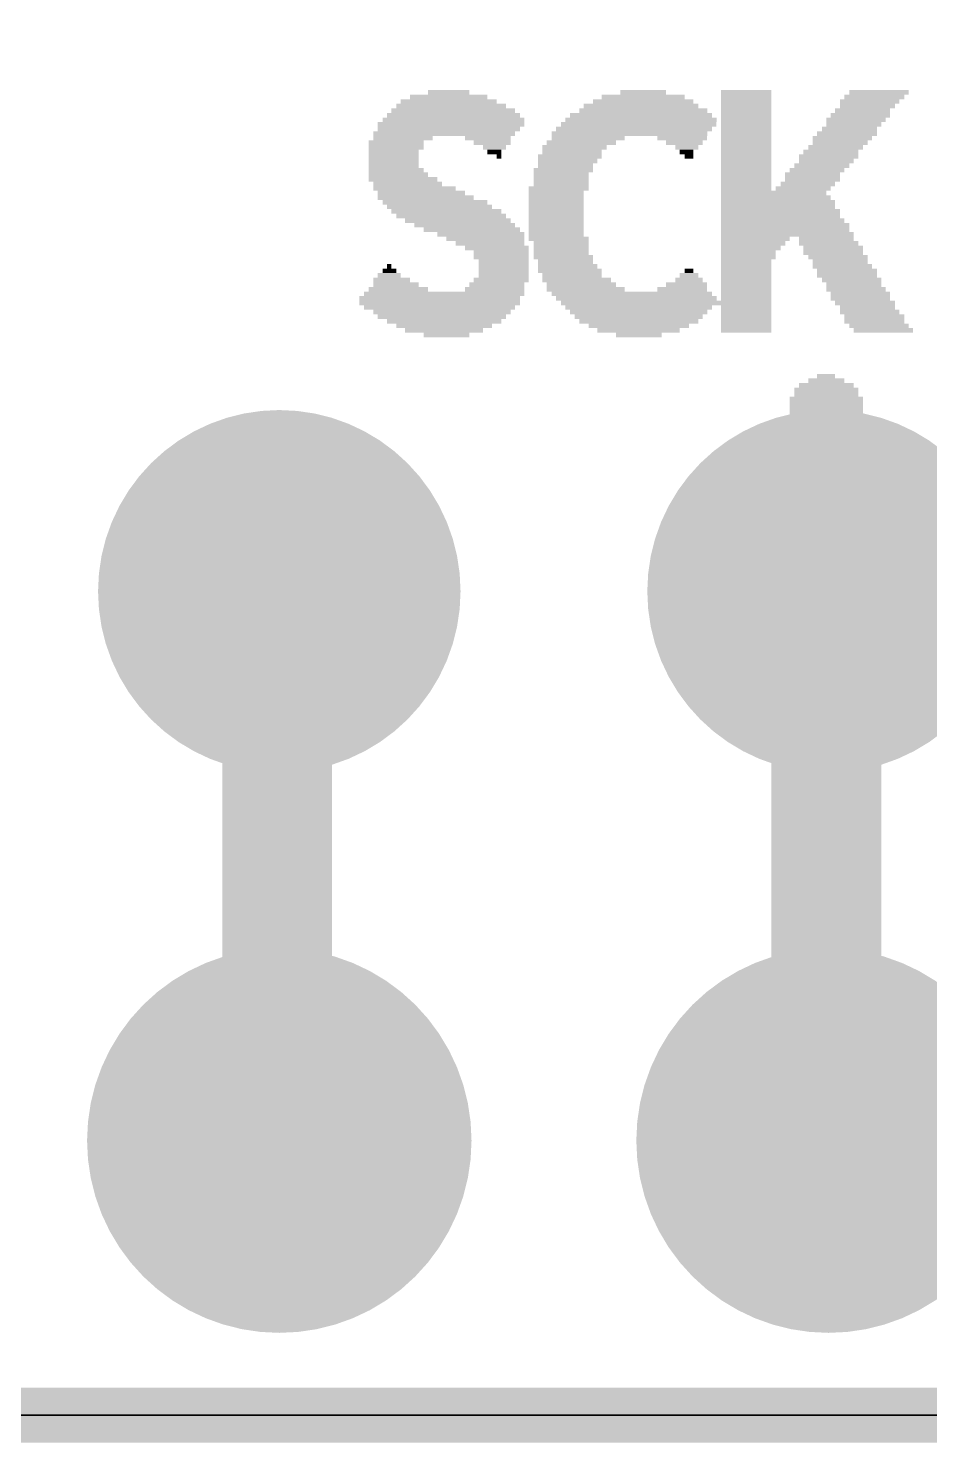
# Model space of a CAD drawing. Extents: x -0.1 to 50.9, y -0.1 to 23.
# Drawn here: x 28.05 to 32.22, y -0.13 to 6.41 of the extents above; entities that cross this region are included whole.
import ezdxf

# ---------------------------------------------------------------- set-up
doc = ezdxf.new("R2010")
doc.units = 0
for name, color, linetype in [('1', 12, 'CONTINUOUS'), ('16', 5, 'CONTINUOUS'), ('17', 110, 'CONTINUOUS'), ('20', 53, 'CONTINUOUS'), ('200', 40, 'CONTINUOUS')]:
    doc.layers.add(name, color=color, linetype=linetype)

# ---------------------------------------------------------------- blocks, each defined once
blk = doc.blocks.new('ROUNDP')
at = {"const_width": 0.5}
blk.add_lwpolyline([(0, -0.25, 1), (0, 0.25, 1), (0, -0.25)], format="xyb", dxfattribs=at)
blk = doc.blocks.new('RECT')
blk.add_solid([(-0.5, -0.5), (0.5, -0.5), (-0.5, 0.5), (0.5, 0.5)])

msp = doc.modelspace()

# ---------------------------------------------------------------- linework, layer by layer
at = {"layer": '1', "const_width": 0.254}
msp.add_lwpolyline([(0, 0), (50.8, 0)], dxfattribs=at)
at = {"layer": '16', "const_width": 0.254}
for points in [[(34.29, 6.2865), (31.8135, 3.81)], [(29.21, 1.27), (29.21, 3.81)], [(31.75, 3.81), (31.8135, 3.81)], [(31.75, 3.81), (31.75, 1.27)], [(0, 0), (50.8, 0)]]:
    msp.add_lwpolyline(points, dxfattribs=at)
at = {"layer": '16', "const_width": 0.127}
for points in [[(29.2735, 3.81, 1), (29.1465, 3.81)], [(31.75, 3.8735, 1), (31.75, 3.7465)], [(31.8135, 3.81, 1), (31.6865, 3.81)], [(31.8135, 3.7465, 1), (31.8135, 3.8735)], [(31.7686, 3.8549, 1), (31.8584, 3.7651)], [(29.1465, 1.27, 1), (29.2735, 1.27)], [(31.6865, 1.27, 1), (31.8135, 1.27)]]:
    msp.add_lwpolyline(points, format="xyb", dxfattribs=at)
at = {"layer": '20'}
for p, q in [((48.26, 0), (2.54, 0)), ((2.54, 0), (48.26, 0))]:
    msp.add_line(p, q, dxfattribs=at)

# ---------------------------------------------------------------- block references
at = {"layer": '17', "xscale": 1.6764, "yscale": 1.6764, "rotation": 270}
for p in [(29.21, 3.81), (29.21, 3.81), (31.75, 3.81), (31.75, 3.81)]:
    msp.add_blockref('ROUNDP', p, dxfattribs=at)
at = {"layer": '17', "xscale": 1.778, "yscale": 1.778}
for p in [(29.21, 1.27), (29.21, 1.27), (31.75, 1.27), (31.75, 1.27)]:
    msp.add_blockref('ROUNDP', p, dxfattribs=at)
at = {"layer": '200'}
for p, xscale, yscale in [((29.9936, 6.0748), 0.4445, 0.0211), ((29.9936, 6.096), 0.3581, 0.0213), ((29.9936, 6.1172), 0.1905, 0.0211), ((30.8928, 6.0748), 0.4648, 0.0211), ((30.8928, 6.096), 0.3835, 0.0213), ((30.8928, 6.1172), 0.2108, 0.0211), ((31.369, 6.1172), 0.2337, 0.0211), ((31.369, 6.096), 0.2337, 0.0213), ((31.369, 6.0748), 0.2337, 0.0211), ((31.9405, 6.0748), 0.2743, 0.0211), ((31.9621, 6.096), 0.2769, 0.0213), ((31.9837, 6.1172), 0.2743, 0.0211), ((30.0152, 6.0113), 0.6147, 0.0211), ((30.0139, 6.0325), 0.5715, 0.0213), ((30.005, 6.0537), 0.508, 0.0211), ((30.8826, 6.0113), 0.6579, 0.0211), ((30.8928, 6.0325), 0.5918, 0.0213), ((30.8826, 6.0537), 0.5309, 0.0211), ((31.369, 6.0537), 0.2337, 0.0211), ((31.369, 6.0325), 0.2337, 0.0213), ((31.369, 6.0113), 0.2337, 0.0211), ((31.8973, 6.0113), 0.2743, 0.0211), ((31.9075, 6.0325), 0.254, 0.0213), ((31.9303, 6.0537), 0.254, 0.0211), ((30.0038, 5.969), 0.6782, 0.0213), ((29.9936, 5.9478), 0.6579, 0.0211), ((30.0152, 5.9902), 0.6553, 0.0211), ((30.8508, 5.9478), 0.7214, 0.0211), ((30.8724, 5.969), 0.7188, 0.0213), ((30.8826, 5.9902), 0.6985, 0.0211), ((31.369, 5.9902), 0.2337, 0.0211), ((31.369, 5.969), 0.2337, 0.0213), ((31.369, 5.9478), 0.2337, 0.0211), ((31.8465, 5.9478), 0.254, 0.0211), ((31.8668, 5.969), 0.254, 0.0213), ((31.877, 5.9902), 0.2743, 0.0211), ((29.751, 5.8843), 0.254, 0.0211), ((29.972, 5.9267), 0.6553, 0.0211), ((29.7815, 5.9055), 0.2743, 0.0213), ((30.1739, 5.9055), 0.2108, 0.0213), ((30.1943, 5.8843), 0.1702, 0.0211), ((30.607, 5.8843), 0.32, 0.0211), ((30.8293, 5.9267), 0.7188, 0.0211), ((30.6388, 5.9055), 0.3378, 0.0213), ((31.0731, 5.9055), 0.2311, 0.0213), ((31.0833, 5.8843), 0.1702, 0.0211), ((31.369, 5.9267), 0.2337, 0.0211), ((31.369, 5.9055), 0.2337, 0.0213), ((31.369, 5.8843), 0.2337, 0.0211), ((31.8033, 5.8843), 0.254, 0.0211), ((31.8135, 5.9055), 0.2743, 0.0213), ((31.8351, 5.9267), 0.2769, 0.0211), ((29.751, 5.8632), 0.254, 0.0211), ((29.7396, 5.842), 0.2311, 0.0213), ((29.7396, 5.8208), 0.2311, 0.0211), ((30.2057, 5.8632), 0.1067, 0.0211), ((30.2044, 5.842), 0.0635, 0.0213), ((30.226, 5.8208), 0.0203, 0.0211), ((30.5537, 5.8208), 0.2946, 0.0211), ((30.5753, 5.8632), 0.2972, 0.0211), ((30.5638, 5.842), 0.2743, 0.0213), ((31.0947, 5.8632), 0.1067, 0.0211), ((31.0934, 5.842), 0.0635, 0.0213), ((31.1048, 5.8208), 0.0406, 0.0211), ((31.369, 5.8632), 0.2337, 0.0211), ((31.369, 5.842), 0.2337, 0.0213), ((31.369, 5.8208), 0.2337, 0.0211), ((31.75, 5.8208), 0.2743, 0.0211), ((31.7602, 5.842), 0.254, 0.0213), ((31.783, 5.8632), 0.254, 0.0211), ((29.751, 5.7573), 0.254, 0.0211), ((29.7396, 5.7997), 0.2311, 0.0211), ((29.7396, 5.7785), 0.2311, 0.0213), ((30.5232, 5.7573), 0.2743, 0.0211), ((30.5333, 5.7785), 0.254, 0.0213), ((30.5435, 5.7997), 0.2743, 0.0211), ((31.369, 5.7997), 0.2337, 0.0211), ((31.369, 5.7785), 0.2337, 0.0213), ((31.369, 5.7573), 0.2337, 0.0211), ((31.6967, 5.7573), 0.254, 0.0211), ((31.7195, 5.7785), 0.254, 0.0213), ((31.7398, 5.7997), 0.254, 0.0211), ((29.7612, 5.7362), 0.2743, 0.0211), ((29.7828, 5.715), 0.3175, 0.0213), ((29.8031, 5.6938), 0.3175, 0.0211), ((30.513, 5.7362), 0.254, 0.0211), ((30.513, 5.715), 0.254, 0.0213), ((30.513, 5.6938), 0.254, 0.0211), ((31.369, 5.7362), 0.2337, 0.0211), ((31.369, 5.715), 0.2337, 0.0213), ((31.369, 5.6938), 0.2337, 0.0211), ((31.6547, 5.6938), 0.2515, 0.0211), ((31.6763, 5.7362), 0.254, 0.0211), ((31.6763, 5.715), 0.254, 0.0213), ((29.8348, 5.6727), 0.381, 0.0211), ((29.8666, 5.6515), 0.4039, 0.0213), ((29.8869, 5.6303), 0.4445, 0.0211), ((30.5016, 5.6727), 0.2769, 0.0211), ((30.4902, 5.6515), 0.254, 0.0213), ((30.4902, 5.6303), 0.254, 0.0211), ((31.369, 5.6727), 0.2337, 0.0211), ((31.496, 5.6515), 0.4877, 0.0213), ((31.5062, 5.6303), 0.508, 0.0211), ((31.6332, 5.6727), 0.254, 0.0211), ((29.9301, 5.6092), 0.4851, 0.0211), ((29.9504, 5.588), 0.4851, 0.0213), ((29.9822, 5.5668), 0.508, 0.0211), ((30.4902, 5.6092), 0.254, 0.0211), ((30.4902, 5.588), 0.254, 0.0213), ((30.4902, 5.5668), 0.254, 0.0211), ((31.5163, 5.6092), 0.5283, 0.0211), ((31.5163, 5.588), 0.5283, 0.0213), ((31.5278, 5.5668), 0.5512, 0.0211), ((30.005, 5.5457), 0.508, 0.0211), ((30.0355, 5.5245), 0.4877, 0.0213), ((30.0673, 5.5033), 0.4648, 0.0211), ((30.4902, 5.5457), 0.254, 0.0211), ((30.4902, 5.5245), 0.254, 0.0213), ((30.4902, 5.5033), 0.254, 0.0211), ((31.5493, 5.5033), 0.5944, 0.0211), ((31.5278, 5.5457), 0.5512, 0.0211), ((31.5379, 5.5245), 0.5715, 0.0213), ((30.1003, 5.4822), 0.4445, 0.0211), ((30.1422, 5.461), 0.4013, 0.0213), ((30.1625, 5.4398), 0.3607, 0.0211), ((30.1841, 5.4187), 0.3175, 0.0211), ((30.4902, 5.4822), 0.254, 0.0211), ((30.4902, 5.461), 0.254, 0.0213), ((30.5016, 5.4398), 0.2769, 0.0211), ((30.513, 5.4187), 0.254, 0.0211), ((31.5493, 5.4822), 0.5944, 0.0211), ((31.5595, 5.461), 0.6147, 0.0213), ((31.4109, 5.4398), 0.3175, 0.0211), ((31.4008, 5.4187), 0.2972, 0.0211), ((31.7398, 5.4398), 0.254, 0.0211), ((31.75, 5.4187), 0.2743, 0.0211), ((30.2158, 5.3975), 0.2946, 0.0213), ((30.2362, 5.3763), 0.254, 0.0211), ((30.2362, 5.3552), 0.254, 0.0211), ((30.513, 5.3975), 0.254, 0.0213), ((30.513, 5.3763), 0.254, 0.0211), ((30.5232, 5.3552), 0.2743, 0.0211), ((31.3906, 5.3975), 0.2769, 0.0213), ((31.3792, 5.3763), 0.254, 0.0211), ((31.3792, 5.3552), 0.254, 0.0211), ((31.7716, 5.3975), 0.2769, 0.0213), ((31.7716, 5.3763), 0.2769, 0.0211), ((31.7932, 5.3552), 0.2743, 0.0211), ((29.7193, 5.2917), 0.0635, 0.0211), ((29.718, 5.3128), 0.0203, 0.0211), ((30.2476, 5.334), 0.2311, 0.0213), ((30.2476, 5.3128), 0.2311, 0.0211), ((30.2476, 5.2917), 0.2311, 0.0211), ((30.5333, 5.334), 0.254, 0.0213), ((30.5435, 5.3128), 0.2743, 0.0211), ((30.5537, 5.2917), 0.2946, 0.0211), ((31.1048, 5.2917), 0.0406, 0.0211), ((31.369, 5.334), 0.2337, 0.0213), ((31.369, 5.3128), 0.2337, 0.0211), ((31.369, 5.2917), 0.2337, 0.0211), ((31.8033, 5.334), 0.254, 0.0213), ((31.8135, 5.3128), 0.2743, 0.0211), ((31.8351, 5.2917), 0.2769, 0.0211), ((29.7294, 5.2493), 0.1702, 0.0211), ((29.7498, 5.2282), 0.2108, 0.0211), ((29.718, 5.2705), 0.1067, 0.0213), ((30.2158, 5.2282), 0.254, 0.0211), ((30.2362, 5.2493), 0.254, 0.0211), ((30.2476, 5.2705), 0.2311, 0.0213), ((30.5854, 5.2493), 0.3175, 0.0211), ((30.5638, 5.2705), 0.2743, 0.0213), ((30.607, 5.2282), 0.32, 0.0211), ((31.0934, 5.2282), 0.1905, 0.0211), ((31.1048, 5.2493), 0.127, 0.0211), ((31.1048, 5.2705), 0.0864, 0.0213), ((31.369, 5.2705), 0.2337, 0.0213), ((31.369, 5.2493), 0.2337, 0.0211), ((31.369, 5.2282), 0.2337, 0.0211), ((31.8351, 5.2705), 0.2769, 0.0213), ((31.8567, 5.2493), 0.2743, 0.0211), ((31.8668, 5.2282), 0.254, 0.0211), ((29.9517, 5.1647), 0.7417, 0.0211), ((29.972, 5.1858), 0.7417, 0.0211), ((29.7612, 5.207), 0.2743, 0.0213), ((30.2057, 5.207), 0.2743, 0.0213), ((30.6273, 5.207), 0.3607, 0.0213), ((30.8407, 5.1858), 0.7417, 0.0211), ((30.861, 5.1647), 0.7417, 0.0211), ((31.0731, 5.207), 0.2311, 0.0213), ((31.369, 5.207), 0.2337, 0.0213), ((31.369, 5.1858), 0.2337, 0.0211), ((31.369, 5.1647), 0.2337, 0.0211), ((31.877, 5.207), 0.2743, 0.0213), ((31.8973, 5.1858), 0.2743, 0.0211), ((31.8973, 5.1647), 0.2743, 0.0211), ((29.9517, 5.1435), 0.7417, 0.0213), ((29.9504, 5.1223), 0.6985, 0.0211), ((29.9618, 5.1012), 0.635, 0.0211), ((30.9994, 5.1435), 0.9728, 0.0213), ((30.8724, 5.1223), 0.6782, 0.0211), ((30.8712, 5.1012), 0.635, 0.0211), ((31.369, 5.1223), 0.2337, 0.0211), ((31.369, 5.1012), 0.2337, 0.0211), ((31.9189, 5.1435), 0.2769, 0.0213), ((31.9303, 5.1223), 0.254, 0.0211), ((31.9405, 5.1012), 0.2743, 0.0211), ((29.9618, 5.08), 0.5944, 0.0213), ((29.972, 5.0588), 0.5283, 0.0211), ((29.972, 5.0377), 0.442, 0.0211), ((30.8724, 5.08), 0.5918, 0.0213), ((30.8724, 5.0588), 0.5512, 0.0211), ((30.8724, 5.0377), 0.4648, 0.0211), ((31.369, 5.08), 0.2337, 0.0213), ((31.369, 5.0588), 0.2337, 0.0211), ((31.369, 5.0377), 0.2337, 0.0211), ((31.9621, 5.08), 0.2769, 0.0213), ((31.9621, 5.0588), 0.2769, 0.0211), ((31.9837, 5.0377), 0.2743, 0.0211), ((29.972, 5.0165), 0.3607, 0.0213), ((29.9834, 4.9953), 0.2108, 0.0211), ((30.8712, 5.0165), 0.381, 0.0213), ((30.8724, 4.9953), 0.2108, 0.0211), ((31.369, 5.0165), 0.2337, 0.0213), ((32.004, 5.0165), 0.2743, 0.0213), ((31.7398, 4.7837), 0.1676, 0.0211), ((31.7386, 4.8048), 0.0838, 0.0211), ((31.7398, 4.699), 0.3404, 0.0213), ((31.7398, 4.7413), 0.2946, 0.0211), ((31.7398, 4.7202), 0.2946, 0.0211), ((31.7398, 4.7625), 0.254, 0.0213), ((31.7398, 4.6778), 0.3404, 0.0211), ((31.7398, 4.6567), 0.3404, 0.0211), ((31.7398, 4.6355), 0.3404, 0.0213), ((31.7398, 4.6143), 0.3404, 0.0211), ((31.7398, 4.5932), 0.3404, 0.0211), ((31.7398, 4.572), 0.3404, 0.0213), ((31.7398, 4.5508), 0.3404, 0.0211), ((31.7398, 4.5297), 0.3404, 0.0211), ((31.7398, 4.5085), 0.3404, 0.0213), ((31.7398, 4.4873), 0.3404, 0.0211), ((31.7398, 4.4662), 0.3404, 0.0211), ((31.7398, 4.445), 0.3404, 0.0213), ((31.7398, 4.4238), 0.3404, 0.0211), ((31.7398, 4.4027), 0.3404, 0.0211), ((31.7398, 4.3815), 0.3404, 0.0213), ((31.7398, 4.3603), 0.3404, 0.0211), ((31.7398, 4.3392), 0.3404, 0.0211), ((31.7398, 4.318), 0.3404, 0.0213), ((31.7398, 4.2968), 0.3404, 0.0211), ((31.7398, 4.2757), 0.3404, 0.0211), ((31.7398, 4.2545), 0.3404, 0.0213), ((31.7398, 4.2333), 0.3404, 0.0211), ((31.7398, 4.2122), 0.3404, 0.0211), ((31.7398, 4.191), 0.3404, 0.0213), ((31.7398, 4.1698), 0.3404, 0.0211), ((31.7398, 4.1487), 0.3404, 0.0211), ((31.7398, 4.1275), 0.3404, 0.0213), ((31.7398, 4.1063), 0.3404, 0.0211), ((31.7398, 4.0852), 0.3404, 0.0211), ((31.7398, 4.064), 0.3404, 0.0213), ((29.1998, 3.9793), 0.381, 0.0211), ((29.1998, 4.0005), 0.3404, 0.0213), ((29.1998, 4.0217), 0.254, 0.0211), ((29.1986, 4.0428), 0.1702, 0.0211), ((31.7398, 3.9793), 0.381, 0.0211), ((31.7398, 4.0428), 0.3404, 0.0211), ((31.7398, 4.0217), 0.3404, 0.0211), ((31.7398, 4.0005), 0.3404, 0.0213), ((29.1998, 3.9158), 0.4674, 0.0211), ((29.1998, 3.9582), 0.4216, 0.0211), ((29.1998, 3.937), 0.4216, 0.0213), ((31.7398, 3.9158), 0.4674, 0.0211), ((31.7398, 3.9582), 0.4216, 0.0211), ((31.7398, 3.937), 0.4216, 0.0213), ((29.1998, 3.8735), 0.508, 0.0213), ((29.1998, 3.8523), 0.508, 0.0211), ((29.1998, 3.8947), 0.4674, 0.0211), ((31.7398, 3.8735), 0.508, 0.0213), ((31.7398, 3.8523), 0.508, 0.0211), ((31.7398, 3.8947), 0.4674, 0.0211), ((29.1998, 3.8312), 0.508, 0.0211), ((29.1998, 3.81), 0.508, 0.0213), ((29.1998, 3.7888), 0.508, 0.0211), ((31.7398, 3.8312), 0.508, 0.0211), ((31.7398, 3.81), 0.508, 0.0213), ((31.7398, 3.7888), 0.508, 0.0211), ((29.1998, 3.7677), 0.508, 0.0211), ((29.1998, 3.7465), 0.508, 0.0213), ((29.1998, 3.7253), 0.508, 0.0211), ((31.7398, 3.7677), 0.508, 0.0211), ((31.7398, 3.7465), 0.508, 0.0213), ((31.7398, 3.7253), 0.508, 0.0211), ((29.1998, 3.7042), 0.508, 0.0211), ((29.1998, 3.683), 0.508, 0.0213), ((29.1998, 3.6618), 0.508, 0.0211), ((31.7398, 3.7042), 0.508, 0.0211), ((31.7398, 3.683), 0.508, 0.0213), ((31.7398, 3.6618), 0.508, 0.0211), ((29.1998, 3.6407), 0.508, 0.0211), ((29.1998, 3.6195), 0.508, 0.0213), ((29.1998, 3.5983), 0.508, 0.0211), ((31.7398, 3.6407), 0.508, 0.0211), ((31.7398, 3.6195), 0.508, 0.0213), ((31.7398, 3.5983), 0.508, 0.0211), ((29.1998, 3.5772), 0.508, 0.0211), ((29.1998, 3.556), 0.508, 0.0213), ((29.1998, 3.5348), 0.508, 0.0211), ((31.7398, 3.5772), 0.508, 0.0211), ((31.7398, 3.556), 0.508, 0.0213), ((31.7398, 3.5348), 0.508, 0.0211), ((29.1998, 3.5137), 0.508, 0.0211), ((29.1998, 3.4925), 0.508, 0.0213), ((29.1998, 3.4713), 0.508, 0.0211), ((31.7398, 3.5137), 0.508, 0.0211), ((31.7398, 3.4925), 0.508, 0.0213), ((31.7398, 3.4713), 0.508, 0.0211), ((29.1998, 3.4502), 0.508, 0.0211), ((29.1998, 3.429), 0.508, 0.0213), ((29.1998, 3.4078), 0.508, 0.0211), ((31.7398, 3.4502), 0.508, 0.0211), ((31.7398, 3.429), 0.508, 0.0213), ((31.7398, 3.4078), 0.508, 0.0211), ((29.1998, 3.3867), 0.508, 0.0211), ((29.1998, 3.3655), 0.508, 0.0213), ((29.1998, 3.3443), 0.508, 0.0211), ((31.7398, 3.3867), 0.508, 0.0211), ((31.7398, 3.3655), 0.508, 0.0213), ((31.7398, 3.3443), 0.508, 0.0211), ((29.1998, 3.3232), 0.508, 0.0211), ((29.1998, 3.302), 0.508, 0.0213), ((29.1998, 3.2808), 0.508, 0.0211), ((29.1998, 3.2597), 0.508, 0.0211), ((31.7398, 3.3232), 0.508, 0.0211), ((31.7398, 3.302), 0.508, 0.0213), ((31.7398, 3.2808), 0.508, 0.0211), ((31.7398, 3.2597), 0.508, 0.0211), ((29.1998, 3.2385), 0.508, 0.0213), ((29.1998, 3.2173), 0.508, 0.0211), ((29.1998, 3.1962), 0.508, 0.0211), ((31.7398, 3.2385), 0.508, 0.0213), ((31.7398, 3.2173), 0.508, 0.0211), ((31.7398, 3.1962), 0.508, 0.0211), ((29.1998, 3.175), 0.508, 0.0213), ((29.1998, 3.1538), 0.508, 0.0211), ((29.1998, 3.1327), 0.508, 0.0211), ((31.7398, 3.175), 0.508, 0.0213), ((31.7398, 3.1538), 0.508, 0.0211), ((31.7398, 3.1327), 0.508, 0.0211), ((29.1998, 3.1115), 0.508, 0.0213), ((29.1998, 3.0903), 0.508, 0.0211), ((29.1998, 3.0692), 0.508, 0.0211), ((31.7398, 3.1115), 0.508, 0.0213), ((31.7398, 3.0903), 0.508, 0.0211), ((31.7398, 3.0692), 0.508, 0.0211), ((29.1998, 3.048), 0.508, 0.0213), ((29.1998, 3.0268), 0.508, 0.0211), ((29.1998, 3.0057), 0.508, 0.0211), ((31.7398, 3.048), 0.508, 0.0213), ((31.7398, 3.0268), 0.508, 0.0211), ((31.7398, 3.0057), 0.508, 0.0211), ((29.1998, 2.9845), 0.508, 0.0213), ((29.1998, 2.9633), 0.508, 0.0211), ((29.1998, 2.9422), 0.508, 0.0211), ((31.7398, 2.9845), 0.508, 0.0213), ((31.7398, 2.9633), 0.508, 0.0211), ((31.7398, 2.9422), 0.508, 0.0211), ((29.1998, 2.921), 0.508, 0.0213), ((29.1998, 2.8998), 0.508, 0.0211), ((29.1998, 2.8787), 0.508, 0.0211), ((31.7398, 2.921), 0.508, 0.0213), ((31.7398, 2.8998), 0.508, 0.0211), ((31.7398, 2.8787), 0.508, 0.0211), ((29.1998, 2.8575), 0.508, 0.0213), ((29.1998, 2.8363), 0.508, 0.0211), ((29.1998, 2.8152), 0.508, 0.0211), ((31.7398, 2.8575), 0.508, 0.0213), ((31.7398, 2.8363), 0.508, 0.0211), ((31.7398, 2.8152), 0.508, 0.0211), ((29.1998, 2.794), 0.508, 0.0213), ((29.1998, 2.7728), 0.508, 0.0211), ((29.1998, 2.7517), 0.508, 0.0211), ((31.7398, 2.794), 0.508, 0.0213), ((31.7398, 2.7728), 0.508, 0.0211), ((31.7398, 2.7517), 0.508, 0.0211), ((29.1998, 2.7305), 0.508, 0.0213), ((29.1998, 2.7093), 0.508, 0.0211), ((29.1998, 2.6882), 0.508, 0.0211), ((31.7398, 2.7305), 0.508, 0.0213), ((31.7398, 2.7093), 0.508, 0.0211), ((31.7398, 2.6882), 0.508, 0.0211), ((29.1998, 2.667), 0.508, 0.0213), ((29.1998, 2.6458), 0.508, 0.0211), ((29.1998, 2.6247), 0.508, 0.0211), ((31.7398, 2.667), 0.508, 0.0213), ((31.7398, 2.6458), 0.508, 0.0211), ((31.7398, 2.6247), 0.508, 0.0211), ((29.1998, 2.6035), 0.508, 0.0213), ((29.1998, 2.5823), 0.508, 0.0211), ((29.1998, 2.5612), 0.508, 0.0211), ((31.7398, 2.6035), 0.508, 0.0213), ((31.7398, 2.5823), 0.508, 0.0211), ((31.7398, 2.5612), 0.508, 0.0211), ((29.1998, 2.54), 0.508, 0.0213), ((29.1998, 2.5188), 0.508, 0.0211), ((29.1998, 2.4977), 0.508, 0.0211), ((29.1998, 2.4765), 0.508, 0.0213), ((31.7398, 2.54), 0.508, 0.0213), ((31.7398, 2.5188), 0.508, 0.0211), ((31.7398, 2.4977), 0.508, 0.0211), ((31.7398, 2.4765), 0.508, 0.0213), ((29.1998, 2.4553), 0.508, 0.0211), ((29.1998, 2.4342), 0.508, 0.0211), ((29.1998, 2.413), 0.508, 0.0213), ((31.7398, 2.4553), 0.508, 0.0211), ((31.7398, 2.4342), 0.508, 0.0211), ((31.7398, 2.413), 0.508, 0.0213), ((29.1998, 2.3918), 0.508, 0.0211), ((29.1998, 2.3707), 0.508, 0.0211), ((29.1998, 2.3495), 0.508, 0.0213), ((31.7398, 2.3918), 0.508, 0.0211), ((31.7398, 2.3707), 0.508, 0.0211), ((31.7398, 2.3495), 0.508, 0.0213), ((29.1998, 2.3283), 0.508, 0.0211), ((29.1998, 2.3072), 0.508, 0.0211), ((29.1998, 2.286), 0.508, 0.0213), ((31.7398, 2.3283), 0.508, 0.0211), ((31.7398, 2.3072), 0.508, 0.0211), ((31.7398, 2.286), 0.508, 0.0213), ((29.1998, 2.2648), 0.508, 0.0211), ((29.1998, 2.2437), 0.508, 0.0211), ((29.1998, 2.2225), 0.508, 0.0213), ((31.7398, 2.2648), 0.508, 0.0211), ((31.7398, 2.2437), 0.508, 0.0211), ((31.7398, 2.2225), 0.508, 0.0213), ((29.1998, 2.2013), 0.508, 0.0211), ((29.1998, 2.1802), 0.508, 0.0211), ((29.1998, 2.159), 0.508, 0.0213), ((31.7398, 2.2013), 0.508, 0.0211), ((31.7398, 2.1802), 0.508, 0.0211), ((31.7398, 2.159), 0.508, 0.0213), ((29.1998, 2.1378), 0.508, 0.0211), ((29.1998, 2.1167), 0.508, 0.0211), ((29.1998, 2.0955), 0.508, 0.0213), ((31.7398, 2.1378), 0.508, 0.0211), ((31.7398, 2.1167), 0.508, 0.0211), ((31.7398, 2.0955), 0.508, 0.0213), ((29.1998, 2.0743), 0.508, 0.0211), ((29.1998, 2.0532), 0.508, 0.0211), ((29.1998, 2.032), 0.508, 0.0213), ((31.7398, 2.0743), 0.508, 0.0211), ((31.7398, 2.0532), 0.508, 0.0211), ((31.7398, 2.032), 0.508, 0.0213), ((29.1998, 2.0108), 0.508, 0.0211), ((29.1998, 1.9897), 0.508, 0.0211), ((29.1998, 1.9685), 0.508, 0.0213), ((31.7398, 2.0108), 0.508, 0.0211), ((31.7398, 1.9897), 0.508, 0.0211), ((31.7398, 1.9685), 0.508, 0.0213), ((29.1998, 1.9473), 0.508, 0.0211), ((29.1998, 1.9262), 0.508, 0.0211), ((29.1998, 1.905), 0.508, 0.0213), ((31.7398, 1.9473), 0.508, 0.0211), ((31.7398, 1.9262), 0.508, 0.0211), ((31.7398, 1.905), 0.508, 0.0213), ((29.1998, 1.8838), 0.508, 0.0211), ((29.1998, 1.8627), 0.508, 0.0211), ((29.1998, 1.8415), 0.508, 0.0213), ((31.7398, 1.8838), 0.508, 0.0211), ((31.7398, 1.8627), 0.508, 0.0211), ((31.7398, 1.8415), 0.508, 0.0213), ((29.1998, 1.8203), 0.508, 0.0211), ((29.1998, 1.7992), 0.508, 0.0211), ((29.1998, 1.778), 0.508, 0.0213), ((29.1998, 1.7568), 0.508, 0.0211), ((31.7398, 1.8203), 0.508, 0.0211), ((31.7398, 1.7992), 0.508, 0.0211), ((31.7398, 1.778), 0.508, 0.0213), ((31.7398, 1.7568), 0.508, 0.0211), ((29.1998, 1.7357), 0.508, 0.0211), ((29.1998, 1.7145), 0.508, 0.0213), ((29.1998, 1.6933), 0.508, 0.0211), ((31.7398, 1.7357), 0.508, 0.0211), ((31.7398, 1.7145), 0.508, 0.0213), ((31.7398, 1.6933), 0.508, 0.0211), ((29.1998, 1.6722), 0.508, 0.0211), ((29.1998, 1.651), 0.508, 0.0213), ((29.1998, 1.6298), 0.508, 0.0211), ((31.7398, 1.6722), 0.508, 0.0211), ((31.7398, 1.651), 0.508, 0.0213), ((31.7398, 1.6298), 0.508, 0.0211), ((29.1998, 1.6087), 0.508, 0.0211), ((29.1998, 1.5875), 0.508, 0.0213), ((29.1998, 1.5663), 0.508, 0.0211), ((31.7398, 1.6087), 0.508, 0.0211), ((31.7398, 1.5875), 0.508, 0.0213), ((31.7398, 1.5663), 0.508, 0.0211), ((29.1998, 1.5452), 0.508, 0.0211), ((29.1998, 1.524), 0.508, 0.0213), ((29.1998, 1.5028), 0.508, 0.0211), ((31.7398, 1.5452), 0.508, 0.0211), ((31.7398, 1.524), 0.508, 0.0213), ((31.7398, 1.5028), 0.508, 0.0211), ((29.1998, 1.4817), 0.508, 0.0211), ((29.1998, 1.4605), 0.508, 0.0213), ((29.1998, 1.4393), 0.508, 0.0211), ((31.7398, 1.4817), 0.508, 0.0211), ((31.7398, 1.4605), 0.508, 0.0213), ((31.7398, 1.4393), 0.508, 0.0211), ((29.1998, 1.4182), 0.508, 0.0211), ((29.1998, 1.397), 0.508, 0.0213), ((29.1998, 1.3758), 0.508, 0.0211), ((31.7398, 1.4182), 0.508, 0.0211), ((31.7398, 1.397), 0.508, 0.0213), ((31.7398, 1.3758), 0.508, 0.0211), ((29.1998, 1.3547), 0.508, 0.0211), ((29.1998, 1.3335), 0.508, 0.0213), ((29.1998, 1.3123), 0.508, 0.0211), ((31.7398, 1.3547), 0.508, 0.0211), ((31.7398, 1.3335), 0.508, 0.0213), ((31.7398, 1.3123), 0.508, 0.0211), ((29.1998, 1.2912), 0.508, 0.0211), ((29.1998, 1.27), 0.508, 0.0213), ((29.1998, 1.2488), 0.508, 0.0211), ((31.7398, 1.2912), 0.508, 0.0211), ((31.7398, 1.27), 0.508, 0.0213), ((31.7398, 1.2488), 0.508, 0.0211), ((29.1998, 1.2277), 0.508, 0.0211), ((29.1998, 1.2065), 0.508, 0.0213), ((29.1998, 1.1853), 0.508, 0.0211), ((31.7398, 1.2277), 0.508, 0.0211), ((31.7398, 1.2065), 0.508, 0.0213), ((31.7398, 1.1853), 0.508, 0.0211), ((29.1998, 1.1642), 0.4674, 0.0211), ((29.1998, 1.143), 0.4674, 0.0213), ((29.1998, 1.1218), 0.4216, 0.0211), ((31.7398, 1.1642), 0.4674, 0.0211), ((31.7398, 1.143), 0.4674, 0.0213), ((31.7398, 1.1218), 0.4216, 0.0211), ((29.1998, 1.1007), 0.4216, 0.0211), ((29.1998, 1.0795), 0.381, 0.0213), ((29.1998, 1.0583), 0.3404, 0.0211), ((29.1998, 1.0372), 0.254, 0.0211), ((31.7398, 1.1007), 0.4216, 0.0211), ((31.7398, 1.0795), 0.381, 0.0213), ((31.7398, 1.0583), 0.3404, 0.0211), ((31.7398, 1.0372), 0.254, 0.0211), ((29.1986, 1.016), 0.1702, 0.0213), ((31.7398, 1.016), 0.1676, 0.0213)]:
    msp.add_blockref('RECT', p, dxfattribs=dict(at, xscale=xscale, yscale=yscale))

doc.saveas('drawing.dxf')
